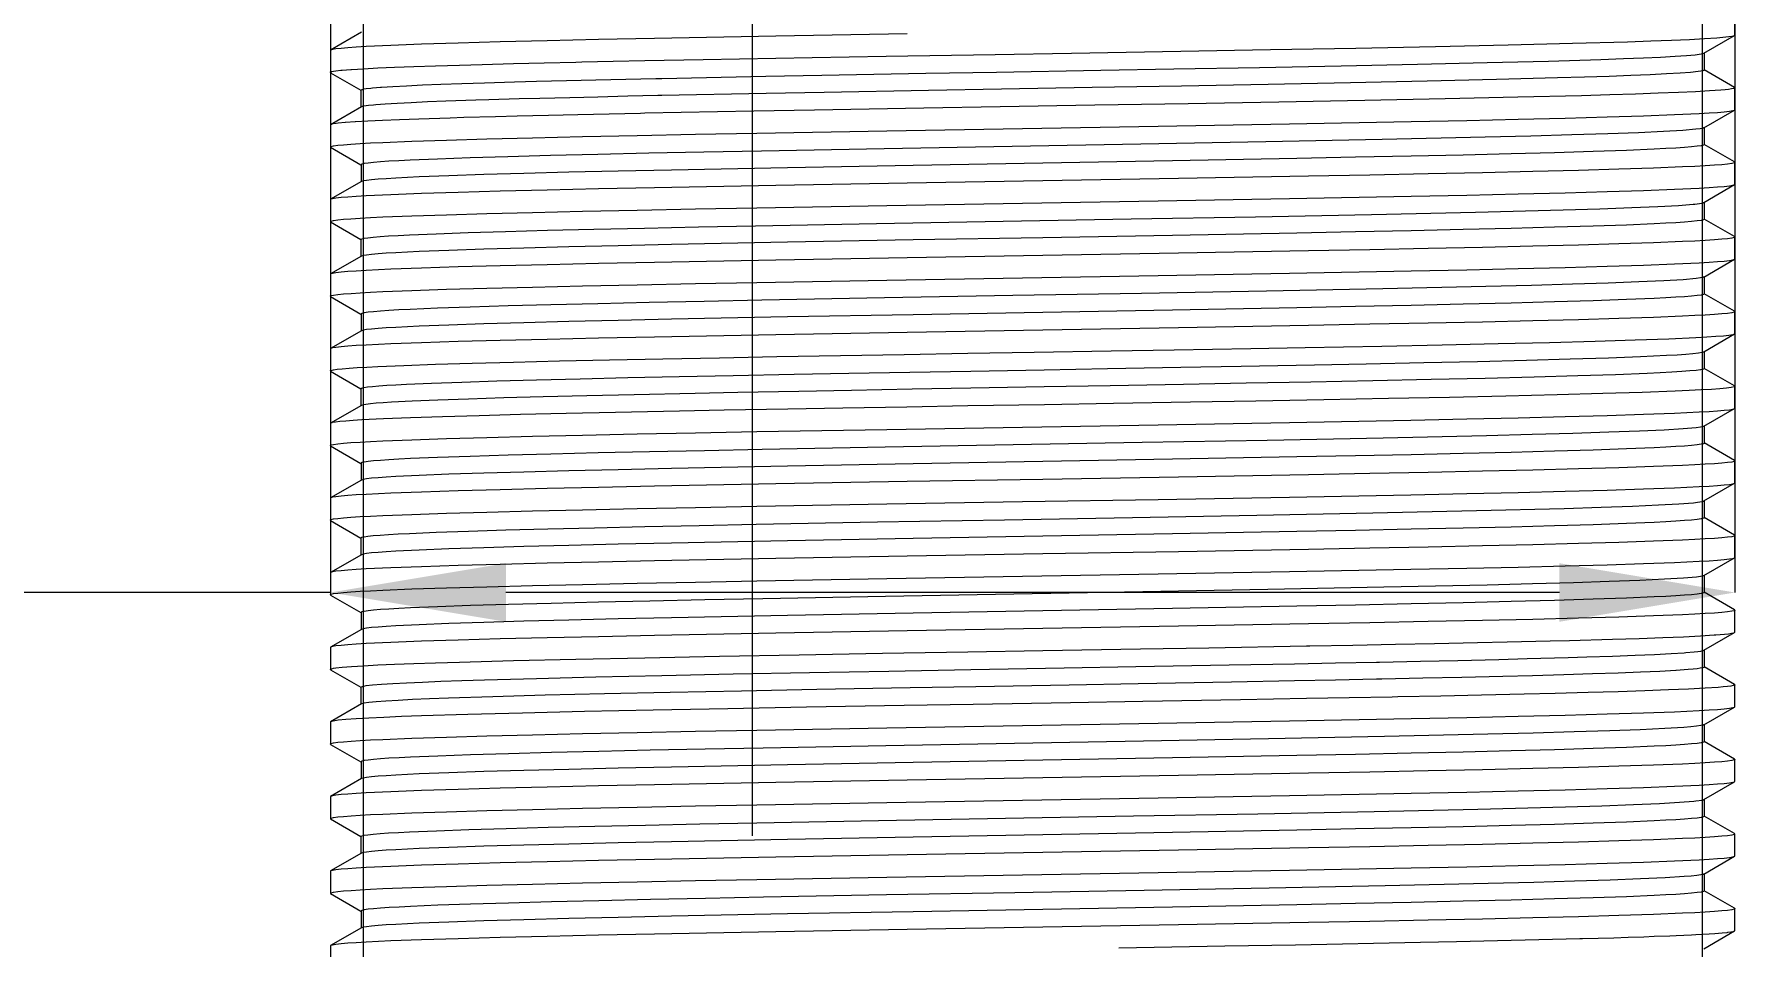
# Model space of a CAD drawing. Extents: x 0 to 1128, y 0 to 827.
# Drawn here: x 257.3 to 296.05, y 187.06 to 207.86 of the extents above; entities that cross this region are included whole.
import ezdxf

# ---------------------------------------------------------------- set-up
doc = ezdxf.new("R2010")
doc.units = 0
doc.header["$LTSCALE"] = 10
doc.header["$MEASUREMENT"] = 0
doc.header["$PDMODE"] = 3
doc.header["$PDSIZE"] = -10
doc.linetypes.add('CENTER2', pattern=[28.575, 19.05, -3.175, 3.175, -3.175])
doc.layers.get('0').update_dxf_attribs({"linetype": 'CONTINUOUS'})
doc.layers.get('DEFPOINTS').update_dxf_attribs({"linetype": 'CONTINUOUS'})
doc.layers.add('Cneter', color=1, linetype='CENTER2', lineweight=13)
doc.layers.add('PDF_형상', color=7, linetype='CONTINUOUS')
doc.styles.add('Daelim Dimension', font='NanumGothic.ttf')
doc.dimstyles.new('DEFAULT', dxfattribs={"dimscale": 2, "dimtxt": 2, "dimasz": 2, "dimexe": 0, "dimexo": 2, "dimgap": 1, "dimtad": 1, "dimdec": 0, "dimzin": 9, "dimdsep": 46, "dimtxsty": 'Daelim Dimension', "dimcen": 0.5, "dimclrd": 5, "dimclre": 5, "dimclrt": 256, "dimadec": 1, "dimazin": 0, "dimtfac": 1, "dimtdec": 0, "dimtix": 1, "dimtmove": 0, "dimatfit": 3, "dimfxl": 0, "dimtolj": 1, "dimtzin": 1, "dimlwd": 9, "dimlwe": 9, "dimarcsym": 0})

# ---------------------------------------------------------------- blocks, each defined once
blk = doc.blocks.new('*D31')
at = {"color": 5, "lineweight": 9, "ltscale": 0.5}
for p, q in [((296.047, 215.986), (296.047, 195.137)), ((264.047, 215.686), (264.047, 195.137)), ((264.047, 195.137), (185.174, 195.137)), ((292.047, 195.137), (268.047, 195.137))]:
    blk.add_line(p, q, dxfattribs=at)
at = {"color": 5, "ltscale": 0.5}
for points in [[(268.047, 195.804), (268.047, 194.471), (264.047, 195.137)], [(292.047, 195.804), (292.047, 194.471), (296.047, 195.137)]]:
    blk.add_solid(points, dxfattribs=at)
at = {"layer": 'DEFPOINTS', "color": 0, "ltscale": 0.5}
for p in [(296.047, 219.986), (264.047, 219.686), (296.047, 195.137)]:
    blk.add_point(p, dxfattribs=at)
at = {"color": 7, "ltscale": 0.5, "insert": (222.61, 203.79), "char_height": 10, "attachment_point": 5, "style": 'Daelim Dimension'}
blk.add_mtext('\\A1;시공홀 %%C35', dxfattribs=at)

msp = doc.modelspace()

# ---------------------------------------------------------------- linework, layer by layer
at = {"layer": 'Cneter', "color": 1, "lineweight": 5, "ltscale": 0.1}
msp.add_open_spline([(273.661, 103.871), (273.661, 222.477), (273.661, 227.477)], degree=1, knots=[0, 0, 0.903337, 1, 1], dxfattribs=at)
at = {"layer": 'PDF_형상', "lineweight": 5}
for points in [[(264.797, 219.986), (264.797, 156.985)], [(295.297, 219.986), (295.297, 156.985)], [(264.747, 206.19), (264.747, 206.582), (264.749, 206.586), (264.754, 206.59), (264.77, 206.597), (264.776, 206.598), (264.812, 206.607), (264.863, 206.615), (264.972, 206.628), (265.007, 206.632), (265.19, 206.647), (265.209, 206.648), (265.467, 206.665), (265.78, 206.682), (266.147, 206.698), (266.567, 206.715), (267.039, 206.732), (267.559, 206.748), (268.245, 206.768), (268.74, 206.782), (269.426, 206.799), (270.093, 206.815), (270.779, 206.831), (271.465, 206.846), (271.596, 206.848), (273.971, 206.896), (275.241, 206.92), (277.616, 206.964), (279.223, 206.992), (281.599, 207.034), (283.264, 207.064), (285.217, 207.1), (287.078, 207.136), (288.816, 207.172), (290.4, 207.208), (291.8, 207.244), (292.994, 207.28), (293.507, 207.298), (293.96, 207.316), (294.352, 207.334), (294.681, 207.352), (294.945, 207.37), (295.143, 207.388), (295.275, 207.405), (295.316, 207.414), (295.34, 207.423), (296.04, 207.828), (296.047, 207.836), (296.047, 208.336)], [(264.754, 207.898), (264.054, 207.494), (264.047, 207.486), (264.047, 206.986), (264.054, 206.978), (264.745, 206.579)], [(264.047, 206.986), (264.049, 206.991), (264.054, 206.994), (264.072, 207.001), (264.077, 207.003), (264.115, 207.011), (264.168, 207.019), (264.284, 207.033), (264.319, 207.036), (264.514, 207.051), (264.53, 207.053), (264.8, 207.069), (265.127, 207.086), (265.511, 207.103), (265.951, 207.119), (266.443, 207.136), (266.988, 207.153), (267.506, 207.167), (268.223, 207.186), (268.92, 207.203), (269.637, 207.219), (269.775, 207.222), (270.492, 207.238), (271.209, 207.253), (272.54, 207.279), (275.024, 207.324), (276.707, 207.354), (279.191, 207.396), (280.935, 207.426), (283.419, 207.468), (285.462, 207.504), (287.409, 207.54), (289.227, 207.576), (290.883, 207.612), (292.347, 207.648), (293.595, 207.684), (294.13, 207.702), (294.604, 207.72), (295.013, 207.738), (295.356, 207.756), (295.631, 207.774), (295.837, 207.792), (295.974, 207.81), (296.016, 207.819), (296.04, 207.828)], [(277.185, 207.862), (274.196, 207.81), (271.428, 207.757), (270.159, 207.731), (268.985, 207.704), (267.914, 207.678), (266.959, 207.652), (266.127, 207.625), (265.427, 207.599), (264.864, 207.573), (264.637, 207.56), (264.446, 207.546), (264.292, 207.533), (264.175, 207.52), (264.095, 207.507), (264.094, 207.507), (264.054, 207.494)], [(295.347, 207.432), (295.347, 207.04), (295.341, 207.032), (295.339, 207.031), (295.313, 207.022), (295.269, 207.013), (295.209, 207.004), (295.036, 206.985), (294.795, 206.967), (294.487, 206.949), (294.114, 206.931), (293.677, 206.912), (293.178, 206.894), (292.62, 206.876), (292.004, 206.858), (290.613, 206.821), (289.031, 206.785), (287.286, 206.748), (285.409, 206.712), (283.435, 206.675), (281.4, 206.639), (279.34, 206.603), (277.673, 206.573), (275.297, 206.53), (273.972, 206.505), (271.596, 206.457), (271.507, 206.455), (270.822, 206.44), (270.137, 206.424), (269.504, 206.409), (268.819, 206.392), (268.346, 206.379), (267.661, 206.36), (267.364, 206.351), (266.68, 206.327), (266.26, 206.311), (265.888, 206.295), (265.568, 206.279), (265.299, 206.263), (265.082, 206.247), (265.029, 206.242), (264.919, 206.231), (264.809, 206.214), (264.799, 206.213), (264.773, 206.207), (264.754, 206.198), (264.054, 205.794), (264.047, 205.786), (264.047, 205.286), (264.054, 205.278), (264.745, 204.879)], [(295.34, 205.723), (296.04, 206.128), (296.047, 206.136), (296.047, 206.636), (296.04, 206.644), (295.349, 207.043)], [(296.047, 206.636), (296.04, 206.628), (296.038, 206.627), (296.011, 206.618), (295.966, 206.609), (295.902, 206.599), (295.821, 206.59), (295.722, 206.581), (295.47, 206.563), (295.148, 206.545), (294.758, 206.526), (294.301, 206.508), (293.779, 206.49), (293.195, 206.472), (292.551, 206.454), (291.097, 206.417), (289.442, 206.381), (287.617, 206.344), (285.654, 206.308), (283.59, 206.271), (281.462, 206.235), (279.308, 206.198), (277.564, 206.169), (275.079, 206.125), (273.694, 206.1), (271.209, 206.053), (271.114, 206.051), (270.398, 206.036), (269.682, 206.02), (269.018, 206.005), (268.302, 205.988), (267.806, 205.975), (267.09, 205.956), (266.779, 205.946), (266.063, 205.923), (265.624, 205.907), (265.236, 205.891), (264.901, 205.875), (264.62, 205.858), (264.616, 205.858), (264.394, 205.842), (264.384, 205.842), (264.224, 205.826), (264.179, 205.821), (264.11, 205.81), (264.075, 205.802), (264.07, 205.8), (264.054, 205.794)], [(264.047, 205.286), (264.052, 205.292), (264.066, 205.299), (264.122, 205.312), (264.217, 205.325), (264.349, 205.338), (264.517, 205.352), (264.723, 205.365), (264.965, 205.378), (265.242, 205.391), (265.902, 205.417), (266.695, 205.444), (267.614, 205.47), (268.65, 205.496), (269.795, 205.523), (271.036, 205.549), (272.363, 205.575), (273.762, 205.602), (276.724, 205.654), (279.813, 205.707), (282.909, 205.76), (285.898, 205.812), (288.667, 205.865), (289.935, 205.891), (291.11, 205.917), (292.18, 205.944), (293.135, 205.97), (293.967, 205.996), (294.668, 206.023), (295.23, 206.049), (295.457, 206.062), (295.648, 206.075), (295.802, 206.088), (295.919, 206.102), (295.999, 206.115), (296.001, 206.115), (296.04, 206.128)], [(295.347, 205.732), (295.347, 205.34), (295.343, 205.333), (295.329, 205.327), (295.275, 205.314), (295.185, 205.301), (295.059, 205.287), (294.898, 205.274), (294.701, 205.261), (294.47, 205.248), (294.205, 205.235), (293.575, 205.209), (292.817, 205.182), (291.939, 205.156), (290.949, 205.13), (289.855, 205.103), (288.669, 205.077), (287.401, 205.051), (286.064, 205.024), (283.233, 204.972), (280.281, 204.919), (277.321, 204.867), (274.464, 204.814), (271.816, 204.761), (270.603, 204.735), (269.479, 204.709), (268.455, 204.682), (267.541, 204.656), (266.744, 204.63), (266.073, 204.603), (265.535, 204.577), (265.316, 204.564), (265.133, 204.551), (264.984, 204.538), (264.872, 204.525), (264.795, 204.511), (264.793, 204.511), (264.754, 204.498), (264.054, 204.094), (264.047, 204.086), (264.047, 203.586), (264.054, 203.578), (264.745, 203.179)], [(295.34, 205.723), (295.338, 205.722), (295.336, 205.721), (295.336, 205.721), (295.334, 205.72), (295.332, 205.72), (295.33, 205.719), (295.328, 205.718), (295.325, 205.717), (295.323, 205.717), (295.321, 205.716), (295.319, 205.715), (295.256, 205.702), (295.158, 205.689), (294.858, 205.663), (294.42, 205.637), (293.85, 205.611), (293.151, 205.585), (292.332, 205.559), (291.398, 205.533), (290.359, 205.507), (288.006, 205.455), (285.359, 205.403), (282.515, 205.351), (279.58, 205.298), (276.662, 205.246), (273.87, 205.194), (272.553, 205.168), (271.306, 205.142), (270.139, 205.116), (269.064, 205.09), (268.091, 205.064), (267.229, 205.038), (266.485, 205.012), (265.867, 204.986), (265.607, 204.973), (265.38, 204.96), (265.188, 204.947), (265.03, 204.934), (264.906, 204.921), (264.818, 204.908), (264.765, 204.895), (264.751, 204.888), (264.747, 204.882)], [(264.747, 202.79), (264.747, 203.182), (264.756, 203.192), (264.764, 203.195), (264.817, 203.208), (264.903, 203.22), (265.025, 203.233), (265.18, 203.246), (265.37, 203.259), (265.593, 203.272), (265.848, 203.285), (266.456, 203.311), (267.188, 203.337), (268.036, 203.362), (268.994, 203.388), (270.053, 203.414), (271.202, 203.44), (272.432, 203.466), (273.732, 203.492), (276.49, 203.543), (279.378, 203.595), (282.291, 203.647), (285.121, 203.698), (287.768, 203.75), (290.134, 203.801), (292.133, 203.853), (292.972, 203.879), (293.694, 203.905), (294.291, 203.931), (294.759, 203.956), (295.092, 203.982), (295.134, 203.986), (295.289, 204.008), (295.294, 204.009), (295.299, 204.01), (295.305, 204.011), (295.31, 204.013), (295.315, 204.014), (295.32, 204.015), (295.325, 204.017), (295.33, 204.019), (295.332, 204.02), (295.337, 204.022), (295.34, 204.023), (296.04, 204.428), (296.047, 204.436), (296.047, 204.936), (296.04, 204.944), (295.349, 205.343)], [(296.047, 204.936), (296.043, 204.929), (296.028, 204.923), (295.972, 204.91), (295.877, 204.896), (295.746, 204.883), (295.577, 204.87), (295.371, 204.857), (295.129, 204.844), (294.852, 204.831), (294.192, 204.804), (293.399, 204.778), (292.48, 204.752), (291.444, 204.725), (290.299, 204.699), (289.058, 204.673), (287.731, 204.646), (286.332, 204.62), (283.369, 204.567), (280.282, 204.515), (277.185, 204.462), (274.196, 204.41), (271.428, 204.357), (270.159, 204.331), (268.985, 204.304), (267.914, 204.278), (266.959, 204.252), (266.127, 204.225), (265.427, 204.199), (264.864, 204.173), (264.637, 204.16), (264.446, 204.146), (264.292, 204.133), (264.175, 204.12), (264.095, 204.107), (264.094, 204.107), (264.054, 204.094)], [(264.747, 204.882), (264.747, 204.49)], [(264.047, 203.586), (264.052, 203.592), (264.066, 203.599), (264.122, 203.612), (264.217, 203.625), (264.349, 203.638), (264.517, 203.652), (264.723, 203.665), (264.965, 203.678), (265.242, 203.691), (265.902, 203.717), (266.695, 203.744), (267.614, 203.77), (268.651, 203.796), (269.795, 203.823), (271.036, 203.849), (272.363, 203.875), (273.762, 203.902), (276.725, 203.954), (279.813, 204.007), (282.91, 204.06), (285.899, 204.112), (288.667, 204.165), (289.935, 204.191), (291.11, 204.217), (292.18, 204.244), (293.136, 204.27), (293.967, 204.296), (294.668, 204.323), (295.23, 204.349), (295.457, 204.362), (295.648, 204.375), (295.802, 204.388), (295.919, 204.402), (295.999, 204.415), (296.001, 204.415), (296.04, 204.428)], [(295.347, 204.032), (295.347, 203.64), (295.343, 203.633), (295.329, 203.627), (295.275, 203.614), (295.185, 203.601), (295.059, 203.587), (294.898, 203.574), (294.701, 203.561), (294.47, 203.548), (294.205, 203.535), (293.575, 203.508), (292.817, 203.482), (291.939, 203.456), (290.948, 203.43), (289.855, 203.403), (288.669, 203.377), (287.401, 203.351), (286.064, 203.324), (283.233, 203.272), (280.281, 203.219), (277.321, 203.167), (274.464, 203.114), (271.816, 203.061), (270.603, 203.035), (269.479, 203.009), (268.455, 202.982), (267.541, 202.956), (266.744, 202.93), (266.073, 202.903), (265.535, 202.877), (265.316, 202.864), (265.133, 202.851), (264.984, 202.838), (264.872, 202.825), (264.795, 202.811), (264.793, 202.811), (264.754, 202.798), (264.054, 202.394), (264.047, 202.386), (264.047, 201.886), (264.054, 201.878), (264.745, 201.479)], [(295.34, 202.323), (296.04, 202.728), (296.047, 202.736), (296.047, 203.236), (296.04, 203.244), (295.349, 203.643)], [(296.047, 203.236), (296.043, 203.229), (296.028, 203.223), (295.972, 203.21), (295.877, 203.196), (295.746, 203.183), (295.577, 203.17), (295.371, 203.157), (295.129, 203.144), (294.852, 203.131), (294.192, 203.104), (293.399, 203.078), (292.48, 203.052), (291.444, 203.025), (290.299, 202.999), (289.058, 202.973), (287.731, 202.946), (286.332, 202.92), (283.369, 202.867), (280.282, 202.815), (277.185, 202.762), (274.196, 202.71), (271.428, 202.657), (270.159, 202.631), (268.985, 202.604), (267.914, 202.578), (266.959, 202.552), (266.127, 202.525), (265.427, 202.499), (264.864, 202.473), (264.637, 202.46), (264.446, 202.446), (264.292, 202.433), (264.175, 202.42), (264.095, 202.407), (264.094, 202.407), (264.054, 202.394)], [(264.047, 201.886), (264.052, 201.892), (264.066, 201.899), (264.122, 201.912), (264.217, 201.925), (264.349, 201.938), (264.518, 201.952), (264.723, 201.965), (264.965, 201.978), (265.243, 201.991), (265.902, 202.017), (266.695, 202.044), (267.614, 202.07), (268.651, 202.096), (269.795, 202.123), (271.037, 202.149), (272.363, 202.175), (273.762, 202.202), (276.725, 202.254), (279.813, 202.307), (282.91, 202.359), (285.899, 202.412), (288.667, 202.465), (289.935, 202.491), (291.11, 202.517), (292.18, 202.544), (293.136, 202.57), (293.967, 202.596), (294.668, 202.623), (295.23, 202.649), (295.457, 202.662), (295.648, 202.675), (295.802, 202.688), (295.919, 202.702), (295.999, 202.715), (296.001, 202.715), (296.04, 202.728)], [(295.347, 202.332), (295.347, 201.94), (295.343, 201.933), (295.329, 201.927), (295.275, 201.914), (295.185, 201.901), (295.059, 201.887), (294.898, 201.874), (294.701, 201.861), (294.47, 201.848), (294.205, 201.835), (293.575, 201.808), (292.817, 201.782), (291.939, 201.756), (290.949, 201.73), (289.855, 201.703), (288.669, 201.677), (287.401, 201.651), (286.064, 201.624), (283.233, 201.572), (280.281, 201.519), (277.321, 201.466), (274.464, 201.414), (271.816, 201.361), (270.603, 201.335), (269.479, 201.309), (268.455, 201.282), (267.541, 201.256), (266.744, 201.23), (266.073, 201.203), (265.535, 201.177), (265.316, 201.164), (265.133, 201.151), (264.984, 201.138), (264.872, 201.125), (264.795, 201.111), (264.793, 201.111), (264.754, 201.098), (264.054, 200.694), (264.047, 200.686), (264.047, 200.186), (264.054, 200.178), (264.745, 199.779)], [(295.34, 202.323), (295.338, 202.322), (295.336, 202.321), (295.336, 202.321), (295.334, 202.321), (295.332, 202.32), (295.33, 202.319), (295.328, 202.318), (295.326, 202.318), (295.324, 202.317), (295.322, 202.316), (295.32, 202.316), (295.259, 202.303), (295.162, 202.29), (294.864, 202.263), (294.428, 202.237), (293.859, 202.211), (293.162, 202.185), (292.344, 202.159), (291.411, 202.133), (290.373, 202.107), (288.021, 202.055), (285.373, 202.003), (282.529, 201.951), (279.593, 201.899), (276.673, 201.847), (273.878, 201.794), (272.56, 201.768), (271.312, 201.742), (270.144, 201.716), (269.069, 201.69), (268.095, 201.664), (267.231, 201.638), (266.487, 201.612), (265.868, 201.586), (265.608, 201.573), (265.381, 201.56), (265.188, 201.547), (265.03, 201.534), (264.906, 201.521), (264.818, 201.508), (264.765, 201.495), (264.751, 201.488), (264.747, 201.482)], [(264.747, 199.39), (264.747, 199.782), (264.751, 199.789), (264.763, 199.794), (264.812, 199.807), (264.894, 199.819), (265.007, 199.832), (265.153, 199.844), (265.331, 199.857), (265.54, 199.869), (265.78, 199.882), (266.351, 199.907), (267.039, 199.932), (267.837, 199.957), (268.74, 199.982), (269.739, 200.007), (270.827, 200.032), (271.993, 200.057), (273.227, 200.082), (274.617, 200.108), (275.86, 200.132), (277.25, 200.157), (278.635, 200.182), (280.307, 200.211), (281.752, 200.237), (283.423, 200.267), (284.798, 200.292), (286.469, 200.324), (287.647, 200.347), (288.96, 200.375), (290.181, 200.402), (291.295, 200.43), (292.293, 200.458), (293.164, 200.485), (293.898, 200.513), (294.488, 200.541), (294.727, 200.554), (294.928, 200.568), (295.09, 200.582), (295.213, 200.596), (295.296, 200.61), (295.311, 200.613), (295.34, 200.623), (296.04, 201.028), (296.047, 201.036), (296.047, 201.536), (296.04, 201.544), (295.349, 201.943)], [(296.047, 201.536), (296.043, 201.529), (296.028, 201.523), (295.972, 201.509), (295.877, 201.496), (295.746, 201.483), (295.577, 201.47), (295.371, 201.457), (295.129, 201.444), (294.852, 201.431), (294.192, 201.404), (293.399, 201.378), (292.48, 201.352), (291.444, 201.325), (290.299, 201.299), (289.058, 201.273), (287.731, 201.246), (286.332, 201.22), (283.369, 201.167), (280.282, 201.115), (277.185, 201.062), (274.196, 201.01), (271.428, 200.957), (270.159, 200.931), (268.985, 200.904), (267.914, 200.878), (266.959, 200.852), (266.127, 200.825), (265.427, 200.799), (264.864, 200.773), (264.637, 200.76), (264.446, 200.746), (264.292, 200.733), (264.175, 200.72), (264.095, 200.707), (264.094, 200.707), (264.054, 200.694)], [(264.747, 201.482), (264.747, 201.09)], [(264.047, 200.186), (264.052, 200.193), (264.064, 200.198), (264.115, 200.211), (264.2, 200.223), (264.319, 200.236), (264.472, 200.248), (264.658, 200.261), (264.876, 200.273), (265.127, 200.286), (265.724, 200.311), (266.443, 200.336), (267.279, 200.361), (268.223, 200.386), (269.268, 200.411), (270.405, 200.436), (271.624, 200.461), (272.915, 200.486), (274.215, 200.51), (275.668, 200.536), (277.117, 200.561), (278.571, 200.586), (280.085, 200.611), (281.833, 200.641), (283.273, 200.666), (285.021, 200.696), (286.254, 200.719), (288.002, 200.752), (289.375, 200.779), (290.652, 200.807), (291.818, 200.834), (292.862, 200.862), (293.772, 200.89), (294.538, 200.917), (295.154, 200.945), (295.404, 200.959), (295.613, 200.973), (295.782, 200.986), (295.909, 201), (295.996, 201.014), (296.011, 201.017), (296.04, 201.028)], [(295.347, 200.632), (295.347, 200.24), (295.343, 200.233), (295.342, 200.233), (295.327, 200.226), (295.266, 200.212), (295.265, 200.212), (295.162, 200.198), (295.018, 200.184), (294.834, 200.17), (294.609, 200.156), (294.346, 200.142), (294.044, 200.127), (293.327, 200.099), (292.467, 200.071), (291.472, 200.043), (290.355, 200.015), (289.126, 199.987), (287.799, 199.959), (286.388, 199.931), (284.909, 199.902), (283.483, 199.876), (281.81, 199.846), (280.308, 199.82), (278.635, 199.79), (277.305, 199.766), (275.916, 199.741), (274.721, 199.719), (273.332, 199.692), (272.356, 199.672), (270.967, 199.643), (269.892, 199.619), (268.899, 199.594), (267.998, 199.57), (267.195, 199.545), (266.497, 199.521), (265.911, 199.496), (265.44, 199.472), (265.249, 199.459), (265.088, 199.447), (264.958, 199.435), (264.859, 199.423), (264.791, 199.41), (264.779, 199.408), (264.754, 199.398), (264.054, 198.994), (264.047, 198.986), (264.047, 198.486), (264.054, 198.478), (264.745, 198.079)], [(295.34, 198.923), (296.04, 199.328), (296.047, 199.336), (296.047, 199.836), (296.04, 199.844), (295.349, 200.243)], [(296.047, 199.836), (296.043, 199.829), (296.042, 199.829), (296.026, 199.822), (295.961, 199.808), (295.853, 199.794), (295.703, 199.78), (295.51, 199.765), (295.276, 199.751), (295, 199.737), (294.684, 199.723), (293.934, 199.695), (293.035, 199.667), (291.995, 199.639), (290.826, 199.611), (289.541, 199.583), (288.154, 199.555), (286.679, 199.526), (285.132, 199.498), (283.64, 199.472), (281.891, 199.442), (280.32, 199.415), (278.571, 199.386), (277.177, 199.362), (275.725, 199.337), (274.473, 199.314), (273.02, 199.288), (271.998, 199.268), (270.546, 199.239), (269.42, 199.214), (268.382, 199.19), (267.439, 199.165), (266.6, 199.141), (265.871, 199.116), (265.258, 199.092), (264.766, 199.067), (264.567, 199.055), (264.4, 199.043), (264.265, 199.03), (264.162, 199.018), (264.091, 199.006), (264.079, 199.003), (264.054, 198.994)], [(264.047, 198.486), (264.052, 198.492), (264.066, 198.499), (264.122, 198.512), (264.217, 198.525), (264.349, 198.538), (264.517, 198.552), (264.723, 198.565), (264.965, 198.578), (265.242, 198.591), (265.902, 198.617), (266.695, 198.644), (267.614, 198.67), (268.651, 198.696), (269.795, 198.723), (271.036, 198.749), (272.363, 198.775), (273.762, 198.802), (276.725, 198.854), (279.813, 198.907), (282.909, 198.959), (285.898, 199.012), (288.666, 199.065), (289.935, 199.091), (291.11, 199.117), (292.18, 199.144), (293.135, 199.17), (293.967, 199.196), (294.668, 199.223), (295.23, 199.249), (295.457, 199.262), (295.648, 199.275), (295.802, 199.288), (295.919, 199.302), (295.999, 199.315), (296.001, 199.315), (296.04, 199.328)], [(295.347, 198.932), (295.347, 198.54), (295.343, 198.533), (295.329, 198.527), (295.275, 198.514), (295.185, 198.5), (295.059, 198.487), (294.898, 198.474), (294.701, 198.461), (294.47, 198.448), (294.205, 198.435), (293.575, 198.408), (292.817, 198.382), (291.939, 198.356), (290.949, 198.329), (289.855, 198.303), (288.669, 198.277), (287.401, 198.251), (286.064, 198.224), (283.233, 198.172), (280.281, 198.119), (277.321, 198.066), (274.464, 198.014), (271.816, 197.961), (270.603, 197.935), (269.479, 197.909), (268.455, 197.882), (267.541, 197.856), (266.744, 197.83), (266.073, 197.803), (265.535, 197.777), (265.316, 197.764), (265.133, 197.751), (264.984, 197.738), (264.872, 197.724), (264.795, 197.711), (264.793, 197.711), (264.754, 197.698), (264.054, 197.294), (264.047, 197.286), (264.047, 196.786), (264.054, 196.778), (264.745, 196.378)], [(295.34, 198.923), (295.34, 198.923), (295.338, 198.922), (295.337, 198.921), (295.335, 198.921), (295.333, 198.92), (295.331, 198.919), (295.329, 198.918), (295.327, 198.918), (295.326, 198.917), (295.324, 198.917), (295.322, 198.916), (295.262, 198.903), (295.166, 198.89), (294.87, 198.864), (294.436, 198.838), (293.869, 198.812), (293.173, 198.786), (292.356, 198.76), (291.424, 198.733), (290.387, 198.707), (288.035, 198.655), (285.388, 198.603), (282.543, 198.551), (279.605, 198.499), (276.684, 198.447), (273.887, 198.395), (272.568, 198.368), (271.318, 198.342), (270.15, 198.316), (269.073, 198.29), (268.098, 198.264), (267.234, 198.238), (266.489, 198.212), (265.87, 198.186), (265.609, 198.173), (265.382, 198.16), (265.189, 198.147), (265.03, 198.134), (264.906, 198.121), (264.818, 198.108), (264.765, 198.095), (264.751, 198.088), (264.747, 198.082)], [(264.747, 195.99), (264.747, 196.382), (264.756, 196.392), (264.764, 196.395), (264.817, 196.407), (264.904, 196.42), (265.025, 196.433), (265.181, 196.446), (265.371, 196.459), (265.594, 196.472), (265.851, 196.485), (266.46, 196.511), (267.193, 196.537), (268.043, 196.563), (269.003, 196.588), (270.063, 196.614), (271.215, 196.64), (272.447, 196.666), (273.749, 196.692), (276.512, 196.744), (279.403, 196.795), (282.318, 196.847), (285.151, 196.899), (287.797, 196.95), (290.162, 197.002), (292.158, 197.054), (292.995, 197.08), (293.714, 197.105), (294.307, 197.131), (294.771, 197.157), (295.101, 197.183), (295.145, 197.187), (295.293, 197.209), (295.298, 197.21), (295.303, 197.211), (295.308, 197.212), (295.312, 197.213), (295.317, 197.215), (295.322, 197.216), (295.327, 197.217), (295.331, 197.219), (295.333, 197.22), (295.337, 197.222), (295.34, 197.223), (296.04, 197.628), (296.047, 197.636), (296.047, 198.136), (296.04, 198.144), (295.349, 198.543)], [(296.047, 198.136), (296.043, 198.129), (296.028, 198.123), (295.972, 198.109), (295.877, 198.096), (295.746, 198.083), (295.577, 198.07), (295.371, 198.057), (295.129, 198.044), (294.852, 198.03), (294.192, 198.004), (293.399, 197.978), (292.48, 197.952), (291.444, 197.925), (290.299, 197.899), (289.058, 197.873), (287.731, 197.846), (286.332, 197.82), (283.369, 197.767), (280.282, 197.715), (277.185, 197.662), (274.196, 197.609), (271.428, 197.557), (270.159, 197.531), (268.985, 197.504), (267.914, 197.478), (266.959, 197.452), (266.127, 197.425), (265.427, 197.399), (264.864, 197.373), (264.637, 197.359), (264.446, 197.346), (264.292, 197.333), (264.175, 197.32), (264.095, 197.307), (264.094, 197.306), (264.054, 197.294)], [(264.747, 198.082), (264.747, 197.69)], [(264.047, 196.786), (264.052, 196.792), (264.066, 196.799), (264.122, 196.812), (264.217, 196.825), (264.349, 196.838), (264.517, 196.852), (264.723, 196.865), (264.965, 196.878), (265.242, 196.891), (265.902, 196.917), (266.695, 196.944), (267.614, 196.97), (268.651, 196.996), (269.795, 197.023), (271.036, 197.049), (272.363, 197.075), (273.762, 197.102), (276.724, 197.154), (279.812, 197.207), (282.909, 197.259), (285.898, 197.312), (288.666, 197.365), (289.935, 197.391), (291.11, 197.417), (292.18, 197.444), (293.135, 197.47), (293.967, 197.496), (294.668, 197.523), (295.23, 197.549), (295.457, 197.562), (295.648, 197.575), (295.802, 197.588), (295.919, 197.601), (295.999, 197.615), (296.001, 197.615), (296.04, 197.628)], [(295.347, 197.232), (295.347, 196.84), (295.343, 196.833), (295.329, 196.827), (295.275, 196.814), (295.185, 196.8), (295.059, 196.787), (294.898, 196.774), (294.701, 196.761), (294.47, 196.748), (294.205, 196.735), (293.575, 196.708), (292.817, 196.682), (291.939, 196.656), (290.948, 196.629), (289.855, 196.603), (288.669, 196.577), (287.401, 196.551), (286.064, 196.524), (283.233, 196.472), (280.281, 196.419), (277.321, 196.366), (274.464, 196.314), (271.816, 196.261), (270.603, 196.235), (269.479, 196.209), (268.455, 196.182), (267.541, 196.156), (266.744, 196.13), (266.073, 196.103), (265.535, 196.077), (265.316, 196.064), (265.133, 196.051), (264.984, 196.038), (264.872, 196.024), (264.795, 196.011), (264.793, 196.011), (264.754, 195.998), (264.054, 195.594), (264.047, 195.586), (264.047, 195.086), (264.054, 195.078), (264.745, 194.678)], [(295.34, 195.523), (296.04, 195.928), (296.047, 195.936), (296.047, 196.436), (296.04, 196.444), (295.349, 196.843)], [(296.047, 196.436), (296.043, 196.429), (296.028, 196.423), (295.972, 196.409), (295.877, 196.396), (295.746, 196.383), (295.577, 196.37), (295.371, 196.357), (295.129, 196.344), (294.852, 196.33), (294.192, 196.304), (293.399, 196.278), (292.48, 196.251), (291.444, 196.225), (290.299, 196.199), (289.058, 196.173), (287.731, 196.146), (286.332, 196.12), (283.369, 196.067), (280.282, 196.015), (277.185, 195.962), (274.196, 195.909), (271.428, 195.857), (270.159, 195.83), (268.985, 195.804), (267.914, 195.778), (266.959, 195.752), (266.127, 195.725), (265.427, 195.699), (264.864, 195.673), (264.637, 195.659), (264.446, 195.646), (264.292, 195.633), (264.175, 195.62), (264.095, 195.607), (264.094, 195.606), (264.054, 195.594)], [(264.047, 195.086), (264.052, 195.092), (264.066, 195.099), (264.122, 195.112), (264.217, 195.125), (264.349, 195.138), (264.517, 195.152), (264.723, 195.165), (264.965, 195.178), (265.242, 195.191), (265.902, 195.217), (266.695, 195.244), (267.614, 195.27), (268.65, 195.296), (269.795, 195.323), (271.036, 195.349), (272.363, 195.375), (273.762, 195.401), (276.724, 195.454), (279.813, 195.507), (282.909, 195.559), (285.898, 195.612), (288.666, 195.665), (289.935, 195.691), (291.11, 195.717), (292.18, 195.744), (293.135, 195.77), (293.967, 195.796), (294.668, 195.823), (295.23, 195.849), (295.457, 195.862), (295.648, 195.875), (295.802, 195.888), (295.919, 195.901), (295.999, 195.915), (296.001, 195.915), (296.04, 195.928)], [(295.347, 195.532), (295.347, 195.14), (295.343, 195.133), (295.329, 195.127), (295.275, 195.114), (295.185, 195.1), (295.059, 195.087), (294.898, 195.074), (294.701, 195.061), (294.47, 195.048), (294.205, 195.035), (293.575, 195.008), (292.817, 194.982), (291.939, 194.956), (290.949, 194.929), (289.855, 194.903), (288.669, 194.877), (287.401, 194.85), (286.064, 194.824), (283.233, 194.772), (280.281, 194.719), (277.321, 194.666), (274.464, 194.614), (271.816, 194.561), (270.603, 194.535), (269.479, 194.509), (268.455, 194.482), (267.541, 194.456), (266.744, 194.43), (266.073, 194.403), (265.535, 194.377), (265.316, 194.364), (265.133, 194.351), (264.984, 194.338), (264.872, 194.324), (264.795, 194.311), (264.793, 194.311), (264.754, 194.298), (264.054, 193.894), (264.047, 193.886), (264.047, 193.386), (264.054, 193.378), (264.745, 192.978)], [(295.34, 195.523), (295.34, 195.523), (295.339, 195.522), (295.337, 195.522), (295.335, 195.521), (295.334, 195.52), (295.332, 195.519), (295.33, 195.519), (295.328, 195.518), (295.327, 195.518), (295.325, 195.517), (295.323, 195.516), (295.264, 195.503), (295.17, 195.49), (294.875, 195.464), (294.444, 195.438), (293.878, 195.412), (293.184, 195.386), (292.368, 195.36), (291.437, 195.334), (290.401, 195.308), (288.05, 195.255), (285.403, 195.203), (282.557, 195.151), (279.617, 195.099), (276.694, 195.047), (273.896, 194.995), (272.575, 194.969), (271.325, 194.942), (270.155, 194.916), (269.077, 194.89), (268.102, 194.864), (267.237, 194.838), (266.491, 194.812), (265.871, 194.786), (265.61, 194.773), (265.382, 194.76), (265.189, 194.747), (265.03, 194.734), (264.907, 194.721), (264.818, 194.708), (264.765, 194.695), (264.751, 194.688), (264.747, 194.682)], [(264.747, 192.59), (264.747, 192.982), (264.753, 192.989), (264.754, 192.99), (264.776, 192.998), (264.812, 193.007), (264.863, 193.015), (265.007, 193.032), (265.209, 193.048), (265.467, 193.065), (265.78, 193.082), (266.147, 193.098), (266.567, 193.115), (267.039, 193.132), (267.559, 193.148), (268.74, 193.182), (270.092, 193.215), (271.596, 193.248), (273.227, 193.282), (274.962, 193.315), (276.774, 193.348), (278.635, 193.382), (280.763, 193.419), (282.394, 193.448), (284.521, 193.487), (286.011, 193.515), (286.945, 193.533), (287.878, 193.552), (287.951, 193.553), (288.885, 193.573), (289.731, 193.592), (290.665, 193.614), (291.315, 193.631), (292.248, 193.656), (292.671, 193.669), (293.254, 193.688), (293.77, 193.708), (294.217, 193.727), (294.592, 193.746), (294.893, 193.765), (294.927, 193.768), (295.119, 193.785), (295.203, 193.794), (295.268, 193.804), (295.314, 193.814), (295.321, 193.816), (295.34, 193.823), (296.04, 194.228), (296.047, 194.236), (296.047, 194.736), (296.04, 194.744), (295.349, 195.143)], [(296.047, 194.736), (296.043, 194.729), (296.028, 194.723), (295.972, 194.709), (295.877, 194.696), (295.746, 194.683), (295.577, 194.67), (295.371, 194.657), (295.129, 194.644), (294.852, 194.63), (294.192, 194.604), (293.399, 194.578), (292.48, 194.551), (291.444, 194.525), (290.299, 194.499), (289.058, 194.473), (287.731, 194.446), (286.332, 194.42), (283.369, 194.367), (280.282, 194.315), (277.185, 194.262), (274.196, 194.209), (271.428, 194.157), (270.159, 194.13), (268.985, 194.104), (267.914, 194.078), (266.959, 194.052), (266.127, 194.025), (265.427, 193.999), (264.864, 193.973), (264.637, 193.959), (264.446, 193.946), (264.292, 193.933), (264.175, 193.92), (264.095, 193.907), (264.094, 193.906), (264.054, 193.894)], [(264.747, 194.682), (264.747, 194.29)], [(264.047, 193.386), (264.053, 193.393), (264.054, 193.394), (264.077, 193.402), (264.115, 193.411), (264.168, 193.419), (264.319, 193.436), (264.53, 193.452), (264.8, 193.469), (265.127, 193.486), (265.511, 193.502), (265.951, 193.519), (266.443, 193.536), (266.988, 193.552), (268.223, 193.586), (269.637, 193.619), (271.209, 193.652), (272.915, 193.686), (274.729, 193.719), (276.624, 193.752), (278.571, 193.786), (280.277, 193.815), (282.501, 193.852), (284.059, 193.879), (286.284, 193.919), (286.362, 193.92), (287.339, 193.939), (288.315, 193.958), (289.202, 193.976), (290.178, 193.996), (290.86, 194.011), (291.836, 194.035), (292.278, 194.046), (293.254, 194.073), (293.864, 194.093), (294.404, 194.112), (294.871, 194.131), (295.262, 194.151), (295.576, 194.17), (295.608, 194.172), (295.811, 194.189), (295.899, 194.199), (295.966, 194.208), (296.014, 194.218), (296.021, 194.22), (296.04, 194.228)], [(295.347, 193.832), (295.347, 193.44), (295.344, 193.434), (295.337, 193.43), (295.312, 193.421), (295.306, 193.42), (295.255, 193.41), (295.184, 193.4), (295.092, 193.39), (294.98, 193.38), (294.705, 193.361), (294.697, 193.361), (294.335, 193.341), (293.897, 193.321), (293.385, 193.301), (292.801, 193.281), (292.15, 193.262), (291.433, 193.242), (290.756, 193.225), (289.822, 193.202), (288.936, 193.183), (288.001, 193.163), (287.88, 193.16), (286.946, 193.141), (286.011, 193.123), (284.578, 193.096), (282.452, 193.057), (280.878, 193.03), (278.752, 192.992), (277.254, 192.965), (275.128, 192.926), (273.411, 192.893), (271.792, 192.861), (270.294, 192.828), (268.939, 192.795), (267.748, 192.762), (266.737, 192.729), (266.304, 192.713), (265.922, 192.697), (265.592, 192.68), (265.314, 192.664), (265.091, 192.647), (264.923, 192.631), (264.811, 192.614), (264.789, 192.611), (264.754, 192.598), (264.054, 192.194), (264.047, 192.186), (264.047, 191.686), (264.054, 191.678), (264.745, 191.278)], [(295.34, 192.123), (296.04, 192.528), (296.047, 192.536), (296.047, 193.036), (296.04, 193.044), (295.349, 193.443)], [(296.047, 193.036), (296.044, 193.03), (296.037, 193.026), (296.008, 193.017), (296.005, 193.016), (295.951, 193.006), (295.876, 192.996), (295.781, 192.986), (295.664, 192.976), (295.369, 192.957), (295.367, 192.957), (294.989, 192.937), (294.531, 192.917), (293.995, 192.897), (293.385, 192.877), (292.703, 192.858), (291.954, 192.838), (291.246, 192.82), (290.269, 192.798), (289.343, 192.778), (288.365, 192.759), (288.239, 192.756), (287.261, 192.737), (286.284, 192.719), (284.783, 192.692), (282.559, 192.653), (280.911, 192.625), (278.688, 192.588), (277.119, 192.561), (274.895, 192.522), (273.099, 192.489), (271.405, 192.456), (269.839, 192.423), (268.422, 192.391), (267.177, 192.358), (266.12, 192.325), (265.668, 192.309), (265.269, 192.292), (264.924, 192.276), (264.635, 192.259), (264.403, 192.243), (264.228, 192.226), (264.112, 192.21), (264.075, 192.202), (264.054, 192.194)], [(264.047, 191.686), (264.052, 191.692), (264.066, 191.699), (264.122, 191.712), (264.217, 191.725), (264.349, 191.738), (264.518, 191.751), (264.723, 191.765), (264.965, 191.778), (265.243, 191.791), (265.902, 191.817), (266.695, 191.844), (267.614, 191.87), (268.651, 191.896), (269.795, 191.922), (271.036, 191.949), (272.363, 191.975), (273.762, 192.001), (276.725, 192.054), (279.813, 192.107), (282.91, 192.159), (285.899, 192.212), (288.667, 192.265), (289.935, 192.291), (291.11, 192.317), (292.18, 192.344), (293.136, 192.37), (293.967, 192.396), (294.668, 192.422), (295.23, 192.449), (295.457, 192.462), (295.648, 192.475), (295.802, 192.488), (295.919, 192.501), (295.999, 192.515), (296.001, 192.515), (296.04, 192.528)], [(295.347, 192.131), (295.347, 191.74), (295.343, 191.733), (295.329, 191.727), (295.275, 191.714), (295.185, 191.7), (295.059, 191.687), (294.898, 191.674), (294.701, 191.661), (294.47, 191.648), (294.205, 191.635), (293.575, 191.608), (292.817, 191.582), (291.939, 191.556), (290.949, 191.529), (289.855, 191.503), (288.669, 191.477), (287.401, 191.45), (286.064, 191.424), (283.233, 191.372), (280.281, 191.319), (277.321, 191.266), (274.464, 191.214), (271.816, 191.161), (270.603, 191.135), (269.479, 191.108), (268.455, 191.082), (267.541, 191.056), (266.744, 191.03), (266.073, 191.003), (265.535, 190.977), (265.316, 190.964), (265.133, 190.951), (264.984, 190.938), (264.872, 190.924), (264.795, 190.911), (264.793, 190.911), (264.754, 190.898), (264.054, 190.494), (264.047, 190.486), (264.047, 189.986), (264.054, 189.978), (264.745, 189.578)], [(295.34, 192.123), (295.339, 192.122), (295.337, 192.122), (295.336, 192.121), (295.334, 192.12), (295.333, 192.12), (295.331, 192.119), (295.329, 192.118), (295.328, 192.118), (295.326, 192.117), (295.325, 192.117), (295.267, 192.104), (295.173, 192.091), (295.045, 192.078), (294.881, 192.065), (294.451, 192.038), (293.887, 192.012), (293.195, 191.986), (292.38, 191.96), (291.45, 191.934), (290.415, 191.908), (288.065, 191.856), (285.417, 191.804), (282.57, 191.751), (279.63, 191.699), (276.705, 191.647), (273.904, 191.595), (272.583, 191.569), (271.331, 191.542), (270.161, 191.516), (269.082, 191.49), (268.105, 191.464), (267.239, 191.438), (266.493, 191.412), (265.872, 191.386), (265.611, 191.373), (265.383, 191.36), (265.19, 191.347), (265.031, 191.334), (264.907, 191.321), (264.818, 191.308), (264.765, 191.295), (264.751, 191.288), (264.747, 191.281)], [(264.747, 189.19), (264.747, 189.581), (264.756, 189.592), (264.764, 189.594), (264.817, 189.607), (264.904, 189.62), (265.026, 189.633), (265.182, 189.646), (265.372, 189.659), (265.596, 189.672), (265.853, 189.685), (266.463, 189.711), (267.198, 189.737), (268.05, 189.763), (269.012, 189.788), (270.074, 189.814), (271.228, 189.84), (272.462, 189.866), (273.766, 189.892), (276.533, 189.944), (279.428, 189.996), (282.346, 190.047), (285.18, 190.099), (287.827, 190.151), (290.19, 190.203), (292.183, 190.254), (293.017, 190.28), (293.733, 190.306), (294.324, 190.332), (294.784, 190.358), (295.109, 190.384), (295.156, 190.388), (295.297, 190.41), (295.302, 190.411), (295.306, 190.412), (295.31, 190.413), (295.315, 190.414), (295.319, 190.415), (295.324, 190.416), (295.328, 190.418), (295.332, 190.419), (295.333, 190.42), (295.337, 190.422), (295.34, 190.423), (296.04, 190.828), (296.047, 190.836), (296.047, 191.336), (296.04, 191.344), (295.349, 191.743)], [(296.047, 191.336), (296.043, 191.329), (296.028, 191.322), (295.972, 191.309), (295.877, 191.296), (295.746, 191.283), (295.577, 191.27), (295.371, 191.257), (295.129, 191.244), (294.852, 191.23), (294.192, 191.204), (293.399, 191.178), (292.48, 191.151), (291.444, 191.125), (290.299, 191.099), (289.058, 191.072), (287.731, 191.046), (286.332, 191.02), (283.369, 190.967), (280.282, 190.915), (277.185, 190.862), (274.196, 190.809), (271.428, 190.757), (270.159, 190.73), (268.985, 190.704), (267.914, 190.678), (266.959, 190.651), (266.127, 190.625), (265.427, 190.599), (264.864, 190.573), (264.637, 190.559), (264.446, 190.546), (264.292, 190.533), (264.175, 190.52), (264.095, 190.507), (264.094, 190.506), (264.054, 190.494)], [(264.747, 191.281), (264.747, 190.89)], [(264.047, 189.986), (264.052, 189.992), (264.066, 189.999), (264.122, 190.012), (264.217, 190.025), (264.349, 190.038), (264.518, 190.051), (264.723, 190.065), (264.965, 190.078), (265.243, 190.091), (265.902, 190.117), (266.695, 190.144), (267.614, 190.17), (268.651, 190.196), (269.795, 190.222), (271.037, 190.249), (272.363, 190.275), (273.762, 190.301), (276.725, 190.354), (279.813, 190.407), (282.91, 190.459), (285.899, 190.512), (288.667, 190.565), (289.935, 190.591), (291.11, 190.617), (292.18, 190.643), (293.135, 190.67), (293.967, 190.696), (294.668, 190.722), (295.23, 190.749), (295.457, 190.762), (295.648, 190.775), (295.802, 190.788), (295.919, 190.801), (295.999, 190.815), (296.001, 190.815), (296.04, 190.828)], [(295.347, 190.431), (295.347, 190.04), (295.343, 190.033), (295.329, 190.027), (295.275, 190.013), (295.185, 190), (295.059, 189.987), (294.898, 189.974), (294.701, 189.961), (294.47, 189.948), (294.205, 189.935), (293.575, 189.908), (292.817, 189.882), (291.939, 189.856), (290.948, 189.829), (289.855, 189.803), (288.669, 189.777), (287.401, 189.75), (286.064, 189.724), (283.233, 189.672), (280.281, 189.619), (277.321, 189.566), (274.464, 189.514), (271.816, 189.461), (270.603, 189.435), (269.479, 189.408), (268.455, 189.382), (267.541, 189.356), (266.744, 189.33), (266.073, 189.303), (265.535, 189.277), (265.316, 189.264), (265.133, 189.251), (264.984, 189.237), (264.872, 189.224), (264.795, 189.211), (264.793, 189.211), (264.754, 189.198), (264.054, 188.794), (264.047, 188.786), (264.047, 188.286), (264.054, 188.278), (264.745, 187.878)], [(295.34, 188.723), (296.04, 189.128), (296.047, 189.136), (296.047, 189.636), (296.04, 189.644), (295.349, 190.043)], [(296.047, 189.636), (296.043, 189.629), (296.028, 189.622), (295.972, 189.609), (295.877, 189.596), (295.746, 189.583), (295.577, 189.57), (295.371, 189.557), (295.129, 189.543), (294.852, 189.53), (294.192, 189.504), (293.399, 189.478), (292.48, 189.451), (291.444, 189.425), (290.299, 189.399), (289.058, 189.372), (287.731, 189.346), (286.332, 189.32), (283.369, 189.267), (280.282, 189.215), (277.185, 189.162), (274.196, 189.109), (271.428, 189.057), (270.159, 189.03), (268.985, 189.004), (267.914, 188.978), (266.959, 188.951), (266.127, 188.925), (265.427, 188.899), (264.864, 188.872), (264.637, 188.859), (264.446, 188.846), (264.292, 188.833), (264.175, 188.82), (264.095, 188.807), (264.094, 188.806), (264.054, 188.794)], [(264.047, 188.286), (264.052, 188.292), (264.066, 188.299), (264.122, 188.312), (264.217, 188.325), (264.349, 188.338), (264.518, 188.351), (264.723, 188.365), (264.965, 188.378), (265.243, 188.391), (265.902, 188.417), (266.695, 188.443), (267.614, 188.47), (268.651, 188.496), (269.795, 188.522), (271.036, 188.549), (272.363, 188.575), (273.762, 188.601), (276.725, 188.654), (279.813, 188.707), (282.91, 188.759), (285.898, 188.812), (288.667, 188.865), (289.935, 188.891), (291.11, 188.917), (292.18, 188.943), (293.135, 188.97), (293.967, 188.996), (294.668, 189.022), (295.23, 189.049), (295.457, 189.062), (295.648, 189.075), (295.802, 189.088), (295.919, 189.101), (295.999, 189.115), (296.001, 189.115), (296.04, 189.128)], [(295.347, 188.731), (295.347, 188.34), (295.343, 188.333), (295.329, 188.327), (295.275, 188.313), (295.185, 188.3), (295.059, 188.287), (294.898, 188.274), (294.701, 188.261), (294.47, 188.248), (294.205, 188.234), (293.575, 188.208), (292.817, 188.182), (291.939, 188.156), (290.949, 188.129), (289.855, 188.103), (288.669, 188.077), (287.401, 188.05), (286.064, 188.024), (283.233, 187.971), (280.281, 187.919), (277.321, 187.866), (274.464, 187.814), (271.816, 187.761), (270.603, 187.735), (269.479, 187.708), (268.455, 187.682), (267.541, 187.656), (266.744, 187.63), (266.073, 187.603), (265.535, 187.577), (265.316, 187.564), (265.133, 187.551), (264.984, 187.537), (264.872, 187.524), (264.795, 187.511), (264.793, 187.511), (264.754, 187.498), (264.054, 187.094), (264.047, 187.086), (264.047, 186.586)], [(295.34, 188.723), (295.339, 188.722), (295.337, 188.722), (295.336, 188.721), (295.335, 188.72), (295.333, 188.72), (295.332, 188.719), (295.33, 188.719), (295.329, 188.718), (295.327, 188.718), (295.326, 188.717), (295.269, 188.704), (295.177, 188.691), (295.049, 188.678), (294.887, 188.665), (294.459, 188.639), (293.897, 188.613), (293.205, 188.587), (292.392, 188.56), (291.463, 188.534), (290.428, 188.508), (288.079, 188.456), (285.432, 188.404), (282.584, 188.352), (279.642, 188.299), (276.716, 188.247), (273.913, 188.195), (272.59, 188.169), (271.338, 188.143), (270.166, 188.116), (269.086, 188.09), (268.108, 188.064), (267.242, 188.038), (266.494, 188.012), (265.873, 187.986), (265.612, 187.973), (265.384, 187.96), (265.19, 187.947), (265.031, 187.934), (264.907, 187.921), (264.818, 187.908), (264.765, 187.895), (264.751, 187.888), (264.747, 187.881)], [(295.34, 187.023), (296.04, 187.428), (296.047, 187.436), (296.047, 187.936), (296.04, 187.944), (295.349, 188.343)], [(296.047, 187.936), (296.043, 187.929), (296.028, 187.922), (295.972, 187.909), (295.877, 187.896), (295.746, 187.883), (295.577, 187.87), (295.371, 187.857), (295.129, 187.843), (294.852, 187.83), (294.192, 187.804), (293.399, 187.778), (292.48, 187.751), (291.444, 187.725), (290.299, 187.699), (289.058, 187.672), (287.731, 187.646), (286.332, 187.62), (283.369, 187.567), (280.282, 187.515), (277.185, 187.462), (274.196, 187.409), (271.428, 187.357), (270.159, 187.33), (268.985, 187.304), (267.914, 187.278), (266.959, 187.251), (266.127, 187.225), (265.427, 187.199), (264.864, 187.172), (264.637, 187.159), (264.446, 187.146), (264.292, 187.133), (264.175, 187.12), (264.095, 187.107), (264.094, 187.106), (264.054, 187.094)], [(264.747, 187.881), (264.747, 187.49)], [(282.013, 187.044), (284.426, 187.086), (286.037, 187.114), (288.885, 187.169), (289.7, 187.186), (292.513, 187.252), (292.577, 187.254), (292.93, 187.264), (293.284, 187.274), (293.615, 187.284), (293.968, 187.296), (294.208, 187.305), (294.561, 187.318), (294.705, 187.324), (295.058, 187.34), (295.159, 187.345), (295.457, 187.362), (295.587, 187.37), (295.755, 187.384), (295.866, 187.395), (295.881, 187.397), (295.95, 187.406), (295.957, 187.407), (296.008, 187.417), (296.026, 187.421), (296.04, 187.428)]]:
    msp.add_lwpolyline(points, dxfattribs=at)

# ---------------------------------------------------------------- dimensions: what is measured, and where the dimension line sits
at = {"color": 5, "ltscale": 0.5}
dim = msp.add_linear_dim(base=(296.047, 195.137), p1=(264.047, 219.686), p2=(296.047, 219.986), text='시공홀 %%C35', dimstyle='DEFAULT', override={"dimtxt": 5, "dimclrt": 7}, dxfattribs=at)
dim.commit()
dim.dimension.update_dxf_attribs({"geometry": '*D31', "text_midpoint": (222.61, 195.137), "dimtype": 160})

doc.saveas('drawing.dxf')
